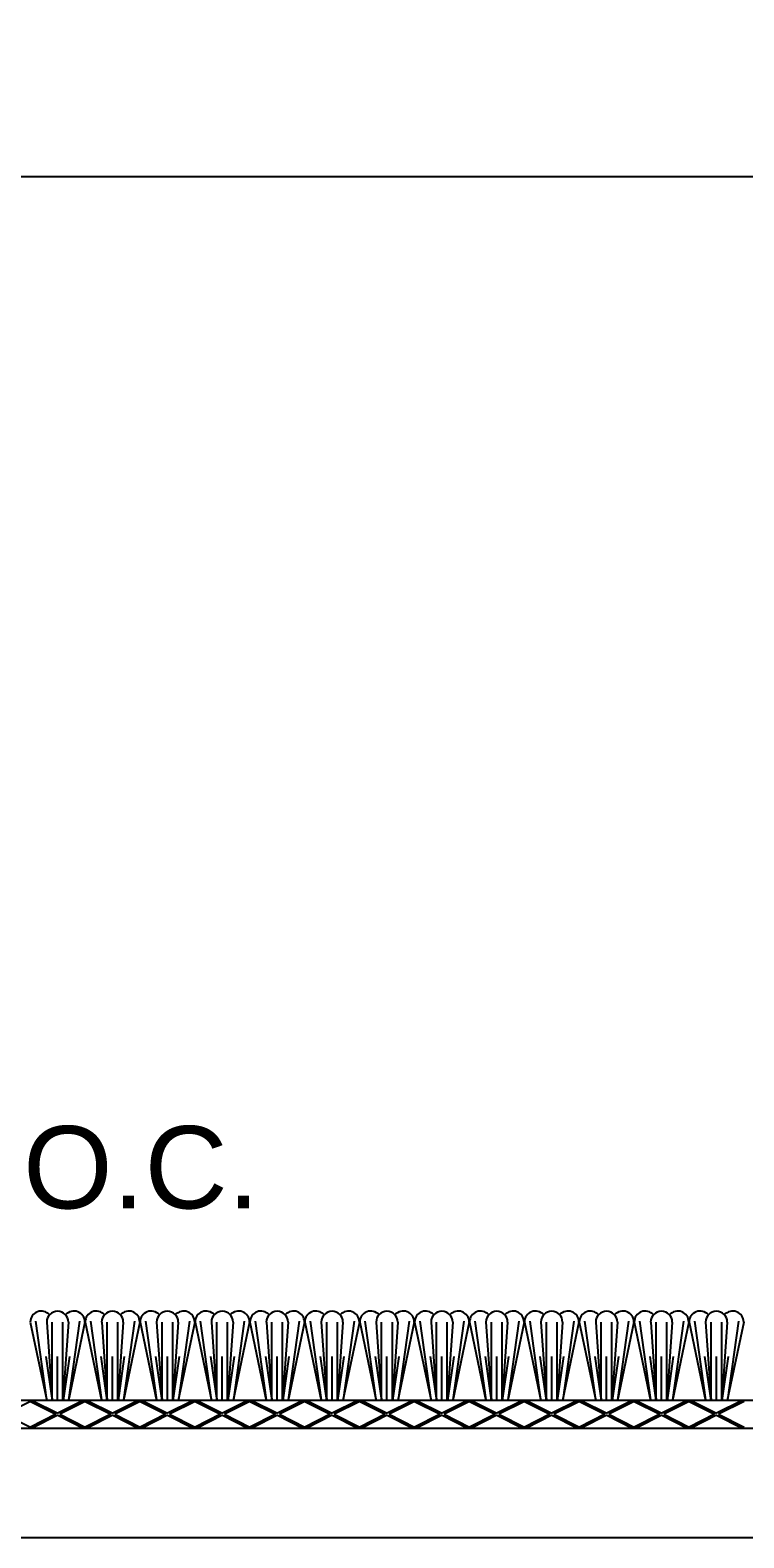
# Model space of a CAD drawing. Header units: inches. Extents: x -1.4 to 50.7, y -1.4 to 10.9.
# Drawn here: x 14.228 to 15.853, y 4.055 to 7.487 of the extents above; entities that cross this region are included whole.
import ezdxf

# ---------------------------------------------------------------- set-up
doc = ezdxf.new("R2010")
doc.units = ezdxf.units.IN
doc.header["$MEASUREMENT"] = 0
for name, color, linetype in [('Conditions', 1, 'Continuous'), ('Dimensions', 3, 'Continuous'), ('Metals', 7, 'Continuous'), ('Text', 2, 'Continuous')]:
    doc.layers.add(name, color=color, linetype=linetype)
doc.styles.add('ARIAL', font='arial.ttf')
doc.dimstyles.new('Arial', dxfattribs={"dimscale": 1.5, "dimtxt": 0.125, "dimasz": 0.125, "dimexe": 0.125, "dimexo": 0.125, "dimgap": 0.125, "dimtad": 0, "dimtih": 1, "dimtoh": 1, "dimdec": 4, "dimzin": 0, "dimdsep": 46, "dimlunit": 4, "dimtxsty": 'ARIAL', "dimcen": 0.125, "dimadec": 0, "dimazin": 0, "dimtfac": 1, "dimtdec": 4, "dimtofl": 0, "dimtmove": 0, "dimatfit": 3, "dimfxl": 0, "dimfrac": 2, "dimtolj": 1, "dimtzin": 0, "dimarcsym": 0})

# ---------------------------------------------------------------- blocks, each defined once
blk = doc.blocks.new('*D14')
at = {"layer": 'Defpoints', "color": 0}
for p in [(21.4536, 8.95), (2.2542, 4.4823), (21.4536, 4.4823)]:
    blk.add_point(p, dxfattribs=at)
at = {"layer": 'Dimensions', "color": 0, "lineweight": -2}
for p, q in [((2.2542, 4.6698), (2.2542, 9.1375)), ((21.4536, 4.6698), (21.4536, 9.1375)), ((2.4417, 8.95), (11.2416, 8.95)), ((21.2661, 8.95), (12.68, 8.95))]:
    blk.add_line(p, q, dxfattribs=at)
at = {"layer": 'Dimensions', "color": 0}
for points in [[(2.4417, 8.9812), (2.4417, 8.9187), (2.2542, 8.95)], [(21.2661, 8.9812), (21.2661, 8.9187), (21.4536, 8.95)]]:
    blk.add_solid(points, dxfattribs=at)
at = {"layer": 'Dimensions', "color": 0, "insert": (11.9608, 8.95), "char_height": 0.1875, "attachment_point": 5, "style": 'ARIAL'}
blk.add_mtext('\\A1;1\'-7 3/16"\\P [488mm]', dxfattribs=at)
blk = doc.blocks.new('*D18')
at = {"layer": 'Defpoints', "color": 0}
for p in [(3.0001, 8.0384), (3.0001, 4.4773), (20.7077, 4.4773)]:
    blk.add_point(p, dxfattribs=at)
at = {"layer": 'Dimensions', "color": 0, "lineweight": -2}
for p, q in [((3.0001, 4.6648), (3.0001, 8.2259)), ((20.7077, 4.6648), (20.7077, 8.2259)), ((3.1876, 8.0384), (11.1217, 8.0384)), ((20.5202, 8.0384), (12.7057, 8.0384))]:
    blk.add_line(p, q, dxfattribs=at)
at = {"layer": 'Dimensions', "color": 0}
for points in [[(3.1876, 8.0697), (3.1876, 8.0072), (3.0001, 8.0384)], [(20.5202, 8.0697), (20.5202, 8.0072), (20.7077, 8.0384)]]:
    blk.add_solid(points, dxfattribs=at)
at = {"layer": 'Dimensions', "color": 0, "insert": (11.9137, 8.0384), "char_height": 0.1875, "attachment_point": 5, "style": 'ARIAL'}
blk.add_mtext('\\A1;1\'-5 11/16"\\P [450mm]', dxfattribs=at)
blk = doc.blocks.new('*D21')
at = {"layer": 'Defpoints', "color": 0}
for p in [(19.8539, 7.153), (3.8539, 4.4773), (19.8539, 4.4773)]:
    blk.add_point(p, dxfattribs=at)
at = {"layer": 'Dimensions', "color": 0, "lineweight": -2}
for p, q in [((3.8539, 4.6648), (3.8539, 7.3405)), ((19.8539, 4.6648), (19.8539, 7.3405)), ((4.0414, 7.153), (11.2072, 7.153)), ((19.6664, 7.153), (12.657, 7.153))]:
    blk.add_line(p, q, dxfattribs=at)
at = {"layer": 'Dimensions', "color": 0}
for points in [[(4.0414, 7.1843), (4.0414, 7.1218), (3.8539, 7.153)], [(19.6664, 7.1843), (19.6664, 7.1218), (19.8539, 7.153)]]:
    blk.add_solid(points, dxfattribs=at)
at = {"layer": 'Dimensions', "color": 0, "insert": (11.9321, 7.153), "char_height": 0.1875, "attachment_point": 5, "style": 'ARIAL'}
blk.add_mtext('\\A1;1\'-4"\\P [406mm]', dxfattribs=at)
blk = doc.blocks.new('*U32')
for p, q in [((16, 0.0625), (0, 0.0625)), ((10.375, 0.0603), (10.317, 0.0312)), ((10.375, 0.0603), (10.433, 0.0312)), ((10.3795, 0.0625), (10.4375, 0.0335)), ((10.4955, 0.0625), (10.4375, 0.0335)), ((10.5, 0.0603), (10.442, 0.0312)), ((10.5, 0.0603), (10.558, 0.0312)), ((10.5045, 0.0625), (10.5625, 0.0335)), ((10.6205, 0.0625), (10.5625, 0.0335)), ((10.625, 0.0603), (10.567, 0.0312)), ((10.625, 0.0603), (10.683, 0.0312)), ((10.6295, 0.0625), (10.6875, 0.0335)), ((10.7455, 0.0625), (10.6875, 0.0335)), ((10.75, 0.0603), (10.692, 0.0312)), ((10.75, 0.0603), (10.808, 0.0312)), ((10.7545, 0.0625), (10.8125, 0.0335)), ((10.8705, 0.0625), (10.8125, 0.0335)), ((10.875, 0.0603), (10.817, 0.0312)), ((10.875, 0.0603), (10.933, 0.0312)), ((10.8795, 0.0625), (10.9375, 0.0335)), ((10.9955, 0.0625), (10.9375, 0.0335)), ((11, 0.0603), (10.942, 0.0312)), ((11, 0.0603), (11.058, 0.0312)), ((11.0045, 0.0625), (11.0625, 0.0335)), ((11.1205, 0.0625), (11.0625, 0.0335)), ((11.125, 0.0603), (11.067, 0.0312)), ((11.125, 0.0603), (11.183, 0.0312)), ((11.1295, 0.0625), (11.1875, 0.0335)), ((11.2455, 0.0625), (11.1875, 0.0335)), ((11.25, 0.0603), (11.192, 0.0312)), ((11.25, 0.0603), (11.308, 0.0312)), ((11.2545, 0.0625), (11.3125, 0.0335)), ((11.3705, 0.0625), (11.3125, 0.0335)), ((11.375, 0.0603), (11.317, 0.0312)), ((11.375, 0.0603), (11.433, 0.0312)), ((11.3795, 0.0625), (11.4375, 0.0335)), ((11.4955, 0.0625), (11.4375, 0.0335)), ((11.5, 0.0603), (11.442, 0.0312)), ((11.5, 0.0603), (11.558, 0.0312)), ((11.5045, 0.0625), (11.5625, 0.0335)), ((11.6205, 0.0625), (11.5625, 0.0335)), ((11.625, 0.0603), (11.567, 0.0312)), ((11.625, 0.0603), (11.683, 0.0312)), ((11.6295, 0.0625), (11.6875, 0.0335)), ((11.7455, 0.0625), (11.6875, 0.0335)), ((11.75, 0.0603), (11.692, 0.0312)), ((11.75, 0.0603), (11.808, 0.0312)), ((11.7545, 0.0625), (11.8125, 0.0335)), ((11.8705, 0.0625), (11.8125, 0.0335)), ((11.875, 0.0603), (11.817, 0.0312)), ((11.875, 0.0603), (11.933, 0.0312)), ((11.8795, 0.0625), (11.9375, 0.0335)), ((11.9955, 0.0625), (11.9375, 0.0335)), ((12, 0.0603), (11.942, 0.0312)), ((0, 0), (16, 0)), ((10.317, 0.0312), (10.375, 0.0022)), ((10.433, 0.0312), (10.375, 0.0022)), ((10.4375, 0.029), (10.3795, 0)), ((10.4375, 0.029), (10.4955, 0)), ((10.442, 0.0312), (10.5, 0.0022)), ((10.558, 0.0312), (10.5, 0.0022)), ((10.5625, 0.029), (10.5045, 0)), ((10.5625, 0.029), (10.6205, 0)), ((10.567, 0.0312), (10.625, 0.0022)), ((10.683, 0.0312), (10.625, 0.0022)), ((10.6875, 0.029), (10.6295, 0)), ((10.6875, 0.029), (10.7455, 0)), ((10.692, 0.0312), (10.75, 0.0022)), ((10.808, 0.0312), (10.75, 0.0022)), ((10.8125, 0.029), (10.7545, 0)), ((10.8125, 0.029), (10.8705, 0)), ((10.817, 0.0312), (10.875, 0.0022)), ((10.933, 0.0312), (10.875, 0.0022)), ((10.9375, 0.029), (10.8795, 0)), ((10.9375, 0.029), (10.9955, 0)), ((10.942, 0.0312), (11, 0.0022)), ((11.058, 0.0312), (11, 0.0022)), ((11.0625, 0.029), (11.0045, 0)), ((11.0625, 0.029), (11.1205, 0)), ((11.067, 0.0312), (11.125, 0.0022)), ((11.183, 0.0312), (11.125, 0.0022)), ((11.1875, 0.029), (11.1295, 0)), ((11.1875, 0.029), (11.2455, 0)), ((11.192, 0.0312), (11.25, 0.0022)), ((11.308, 0.0312), (11.25, 0.0022)), ((11.3125, 0.029), (11.2545, 0)), ((11.3125, 0.029), (11.3705, 0)), ((11.317, 0.0312), (11.375, 0.0022)), ((11.433, 0.0312), (11.375, 0.0022)), ((11.4375, 0.029), (11.3795, 0)), ((11.4375, 0.029), (11.4955, 0)), ((11.442, 0.0312), (11.5, 0.0022)), ((11.558, 0.0312), (11.5, 0.0022)), ((11.5625, 0.029), (11.5045, 0)), ((11.5625, 0.029), (11.6205, 0)), ((11.567, 0.0312), (11.625, 0.0022)), ((11.683, 0.0312), (11.625, 0.0022)), ((11.6875, 0.029), (11.6295, 0)), ((11.6875, 0.029), (11.7455, 0)), ((11.692, 0.0312), (11.75, 0.0022)), ((11.808, 0.0312), (11.75, 0.0022)), ((11.8125, 0.029), (11.7545, 0)), ((11.8125, 0.029), (11.8705, 0)), ((11.817, 0.0312), (11.875, 0.0022)), ((11.933, 0.0312), (11.875, 0.0022)), ((11.9375, 0.029), (11.8795, 0)), ((11.9375, 0.029), (11.9955, 0)), ((11.942, 0.0312), (12, 0.0022))]:
    blk.add_line(p, q)
for points in [[(10.3749, 0.2412), (10.4123, 0.0625)], [(10.3869, 0.243), (10.4119, 0.0642)], [(10.4124, 0.2412), (10.4249, 0.0625)], [(10.4249, 0.0625), (10.4249, 0.2412)], [(10.4492, 0.0625), (10.4492, 0.2412)], [(10.4617, 0.2412), (10.4492, 0.0625)], [(10.4992, 0.2412), (10.4618, 0.0625)], [(10.4872, 0.243), (10.4622, 0.0642)], [(10.4999, 0.2412), (10.5373, 0.0625)], [(10.5119, 0.243), (10.5369, 0.0642)], [(10.5374, 0.2412), (10.5499, 0.0625)], [(10.5499, 0.0625), (10.5499, 0.2412)], [(10.5742, 0.0625), (10.5742, 0.2412)], [(10.5867, 0.2412), (10.5742, 0.0625)], [(10.6242, 0.2412), (10.5868, 0.0625)], [(10.6122, 0.243), (10.5872, 0.0642)], [(10.6249, 0.2412), (10.6623, 0.0625)], [(10.6369, 0.243), (10.6619, 0.0642)], [(10.6624, 0.2412), (10.6749, 0.0625)], [(10.6749, 0.0625), (10.6749, 0.2412)], [(10.6992, 0.0625), (10.6992, 0.2412)], [(10.7117, 0.2412), (10.6992, 0.0625)], [(10.7492, 0.2412), (10.7118, 0.0625)], [(10.7372, 0.243), (10.7122, 0.0642)], [(10.7499, 0.2412), (10.7873, 0.0625)], [(10.7619, 0.243), (10.7869, 0.0642)], [(10.7874, 0.2412), (10.7999, 0.0625)], [(10.7999, 0.0625), (10.7999, 0.2412)], [(10.8242, 0.0625), (10.8242, 0.2412)], [(10.8367, 0.2412), (10.8242, 0.0625)], [(10.8742, 0.2412), (10.8368, 0.0625)], [(10.8622, 0.243), (10.8372, 0.0642)], [(10.8749, 0.2412), (10.9123, 0.0625)], [(10.8869, 0.243), (10.9119, 0.0642)], [(10.9124, 0.2412), (10.9249, 0.0625)], [(10.9249, 0.0625), (10.9249, 0.2412)], [(10.9492, 0.0625), (10.9492, 0.2412)], [(10.9617, 0.2412), (10.9492, 0.0625)], [(10.9992, 0.2412), (10.9618, 0.0625)], [(10.9872, 0.243), (10.9622, 0.0642)], [(10.9999, 0.2412), (11.0373, 0.0625)], [(11.0119, 0.243), (11.0369, 0.0642)], [(11.0374, 0.2412), (11.0499, 0.0625)], [(11.0499, 0.0625), (11.0499, 0.2412)], [(11.0742, 0.0625), (11.0742, 0.2412)], [(11.0867, 0.2412), (11.0742, 0.0625)], [(11.1242, 0.2412), (11.0868, 0.0625)], [(11.1122, 0.243), (11.0872, 0.0642)], [(11.1249, 0.2412), (11.1623, 0.0625)], [(11.1369, 0.243), (11.1619, 0.0642)], [(11.1624, 0.2412), (11.1749, 0.0625)], [(11.1749, 0.0625), (11.1749, 0.2412)], [(11.1992, 0.0625), (11.1992, 0.2412)], [(11.2117, 0.2412), (11.1992, 0.0625)], [(11.2492, 0.2412), (11.2118, 0.0625)], [(11.2372, 0.243), (11.2122, 0.0642)], [(11.2499, 0.2412), (11.2873, 0.0625)], [(11.2619, 0.243), (11.2869, 0.0642)], [(11.2874, 0.2412), (11.2999, 0.0625)], [(11.2999, 0.0625), (11.2999, 0.2412)], [(11.3242, 0.0625), (11.3242, 0.2412)], [(11.3367, 0.2412), (11.3242, 0.0625)], [(11.3742, 0.2412), (11.3368, 0.0625)], [(11.3622, 0.243), (11.3372, 0.0642)], [(11.3749, 0.2412), (11.4123, 0.0625)], [(11.3869, 0.243), (11.4119, 0.0642)], [(11.4124, 0.2412), (11.4249, 0.0625)], [(11.4249, 0.0625), (11.4249, 0.2412)], [(11.4492, 0.0625), (11.4492, 0.2412)], [(11.4617, 0.2412), (11.4492, 0.0625)], [(11.4992, 0.2412), (11.4618, 0.0625)], [(11.4872, 0.243), (11.4622, 0.0642)], [(11.4999, 0.2412), (11.5373, 0.0625)], [(11.5119, 0.243), (11.5369, 0.0642)], [(11.5374, 0.2412), (11.5499, 0.0625)], [(11.5499, 0.0625), (11.5499, 0.2412)], [(11.5742, 0.0625), (11.5742, 0.2412)], [(11.5867, 0.2412), (11.5742, 0.0625)], [(11.6242, 0.2412), (11.5868, 0.0625)], [(11.6122, 0.243), (11.5872, 0.0642)], [(11.6249, 0.2412), (11.6623, 0.0625)], [(11.6369, 0.243), (11.6619, 0.0642)], [(11.6624, 0.2412), (11.6749, 0.0625)], [(11.6749, 0.0625), (11.6749, 0.2412)], [(11.6992, 0.0625), (11.6992, 0.2412)], [(11.7117, 0.2412), (11.6992, 0.0625)], [(11.7492, 0.2412), (11.7118, 0.0625)], [(11.7372, 0.243), (11.7122, 0.0642)], [(11.7499, 0.2412), (11.7873, 0.0625)], [(11.7619, 0.243), (11.7869, 0.0642)], [(11.7874, 0.2412), (11.7999, 0.0625)], [(11.7999, 0.0625), (11.7999, 0.2412)], [(11.8242, 0.0625), (11.8242, 0.2412)], [(11.8367, 0.2412), (11.8242, 0.0625)], [(11.8742, 0.2412), (11.8368, 0.0625)], [(11.8622, 0.243), (11.8372, 0.0642)], [(11.8749, 0.2412), (11.9123, 0.0625)], [(11.8869, 0.243), (11.9119, 0.0642)], [(11.9124, 0.2412), (11.9249, 0.0625)], [(11.9249, 0.0625), (11.9249, 0.2412)], [(11.9492, 0.0625), (11.9492, 0.2412)], [(11.9617, 0.2412), (11.9492, 0.0625)], [(11.9992, 0.2412), (11.9618, 0.0625)], [(11.9872, 0.243), (11.9622, 0.0642)], [(10.4102, 0.1625), (10.4245, 0.0625)], [(10.437, 0.0625), (10.437, 0.1625)], [(10.4639, 0.1625), (10.4496, 0.0625)], [(10.5352, 0.1625), (10.5495, 0.0625)], [(10.562, 0.0625), (10.562, 0.1625)], [(10.5889, 0.1625), (10.5746, 0.0625)], [(10.6602, 0.1625), (10.6745, 0.0625)], [(10.687, 0.0625), (10.687, 0.1625)], [(10.7139, 0.1625), (10.6996, 0.0625)], [(10.7852, 0.1625), (10.7995, 0.0625)], [(10.812, 0.0625), (10.812, 0.1625)], [(10.8389, 0.1625), (10.8246, 0.0625)], [(10.9102, 0.1625), (10.9245, 0.0625)], [(10.937, 0.0625), (10.937, 0.1625)], [(10.9639, 0.1625), (10.9496, 0.0625)], [(11.0352, 0.1625), (11.0495, 0.0625)], [(11.062, 0.0625), (11.062, 0.1625)], [(11.0889, 0.1625), (11.0746, 0.0625)], [(11.1602, 0.1625), (11.1745, 0.0625)], [(11.187, 0.0625), (11.187, 0.1625)], [(11.2139, 0.1625), (11.1996, 0.0625)], [(11.2852, 0.1625), (11.2995, 0.0625)], [(11.312, 0.0625), (11.312, 0.1625)], [(11.3389, 0.1625), (11.3246, 0.0625)], [(11.4102, 0.1625), (11.4245, 0.0625)], [(11.437, 0.0625), (11.437, 0.1625)], [(11.4639, 0.1625), (11.4496, 0.0625)], [(11.5352, 0.1625), (11.5495, 0.0625)], [(11.562, 0.0625), (11.562, 0.1625)], [(11.5889, 0.1625), (11.5746, 0.0625)], [(11.6602, 0.1625), (11.6745, 0.0625)], [(11.687, 0.0625), (11.687, 0.1625)], [(11.7139, 0.1625), (11.6996, 0.0625)], [(11.7852, 0.1625), (11.7995, 0.0625)], [(11.812, 0.0625), (11.812, 0.1625)], [(11.8389, 0.1625), (11.8246, 0.0625)], [(11.9102, 0.1625), (11.9245, 0.0625)], [(11.937, 0.0625), (11.937, 0.1625)], [(11.9639, 0.1625), (11.9496, 0.0625)]]:
    blk.add_lwpolyline(points)
for centre, radius, start, end in [((10.3999, 0.2412), 0.025, 41.211, 180), ((10.437, 0.2412), 0.0247, 0, 180), ((10.4742, 0.2412), 0.025, 0, 138.789), ((10.5249, 0.2412), 0.025, 41.211, 180), ((10.562, 0.2412), 0.0247, 0, 180), ((10.5992, 0.2412), 0.025, 0, 138.789), ((10.6499, 0.2412), 0.025, 41.211, 180), ((10.687, 0.2412), 0.0247, 0, 180), ((10.7242, 0.2412), 0.025, 0, 138.789), ((10.7749, 0.2412), 0.025, 41.211, 180), ((10.812, 0.2412), 0.0247, 0, 180), ((10.8492, 0.2412), 0.025, 0, 138.789), ((10.8999, 0.2412), 0.025, 41.211, 180), ((10.937, 0.2412), 0.0247, 0, 180), ((10.9742, 0.2412), 0.025, 0, 138.789), ((11.0249, 0.2412), 0.025, 41.211, 180), ((11.062, 0.2412), 0.0247, 0, 180), ((11.0992, 0.2412), 0.025, 0, 138.789), ((11.1499, 0.2412), 0.025, 41.211, 180), ((11.187, 0.2412), 0.0247, 0, 180), ((11.2242, 0.2412), 0.025, 0, 138.789), ((11.2749, 0.2412), 0.025, 41.211, 180), ((11.312, 0.2412), 0.0247, 0, 180), ((11.3492, 0.2412), 0.025, 0, 138.789), ((11.3999, 0.2412), 0.025, 41.211, 180), ((11.437, 0.2412), 0.0247, 0, 180), ((11.4742, 0.2412), 0.025, 0, 138.789), ((11.5249, 0.2412), 0.025, 41.211, 180), ((11.562, 0.2412), 0.0247, 0, 180), ((11.5992, 0.2412), 0.025, 0, 138.789), ((11.6499, 0.2412), 0.025, 41.211, 180), ((11.687, 0.2412), 0.0247, 0, 180), ((11.7242, 0.2412), 0.025, 0, 138.789), ((11.7749, 0.2412), 0.025, 41.211, 180), ((11.812, 0.2412), 0.0247, 0, 180), ((11.8492, 0.2412), 0.025, 0, 138.789), ((11.8999, 0.2412), 0.025, 41.211, 180), ((11.937, 0.2412), 0.0247, 0, 180), ((11.9742, 0.2412), 0.025, 0, 138.789)]:
    blk.add_arc(centre, radius, start, end)

msp = doc.modelspace()

# ---------------------------------------------------------------- linework, layer by layer
at = {"layer": 'Metals'}
msp.add_lwpolyline([(3.85386, 4.30483), (19.85386, 4.30483), (19.85386, 4.05483), (3.85386, 4.05483)], close=True, dxfattribs=at)

# ---------------------------------------------------------------- block references
at = {"layer": 'Conditions'}
msp.add_blockref('*U32', (3.85386, 4.30483), dxfattribs=at)

# ---------------------------------------------------------------- texts
at = {"layer": 'Text', "insert": (12.63486, 5.02654), "char_height": 0.1875, "width": 3.129799, "attachment_point": 4, "style": 'ARIAL'}
msp.add_mtext('F14212S @\\P20" (508mm) O.C.', dxfattribs=at)

# ---------------------------------------------------------------- dimensions: what is measured, and where the dimension line sits
at = {"layer": 'Dimensions'}
for base, p1, p2, picture, middle in [((21.45356, 8.94999), (2.25417, 4.48233), (21.45356, 4.48233), '*D14', (11.96078, 8.94999)), ((3.00008, 8.03842), (20.70765, 4.47733), (3.00008, 4.47733), '*D18', (11.9137, 8.03842)), ((19.85386, 7.15304), (3.85386, 4.47733), (19.85386, 4.47733), '*D21', (11.93211, 7.15304))]:
    dim = msp.add_linear_dim(base=base, p1=p1, p2=p2, dimstyle='Arial', override={"dimpost": '\\X'}, dxfattribs=at)
    dim.commit()
    dim.dimension.update_dxf_attribs({"geometry": picture, "text_midpoint": middle, "dimtype": 160})

# ---------------------------------------------------------------- leaders
at = {"layer": 'Text', "annotation_type": 0, "has_hookline": 1, "hookline_direction": 0, "text_width": 2.08578}
msp.add_leader([(11.89181, 4.30483), (12.25986, 5.02654), (12.44736, 5.02654)], dimstyle='Arial', override={"dimgap": 0.125, "dimtad": 0}, dxfattribs=at)

doc.saveas('drawing.dxf')
